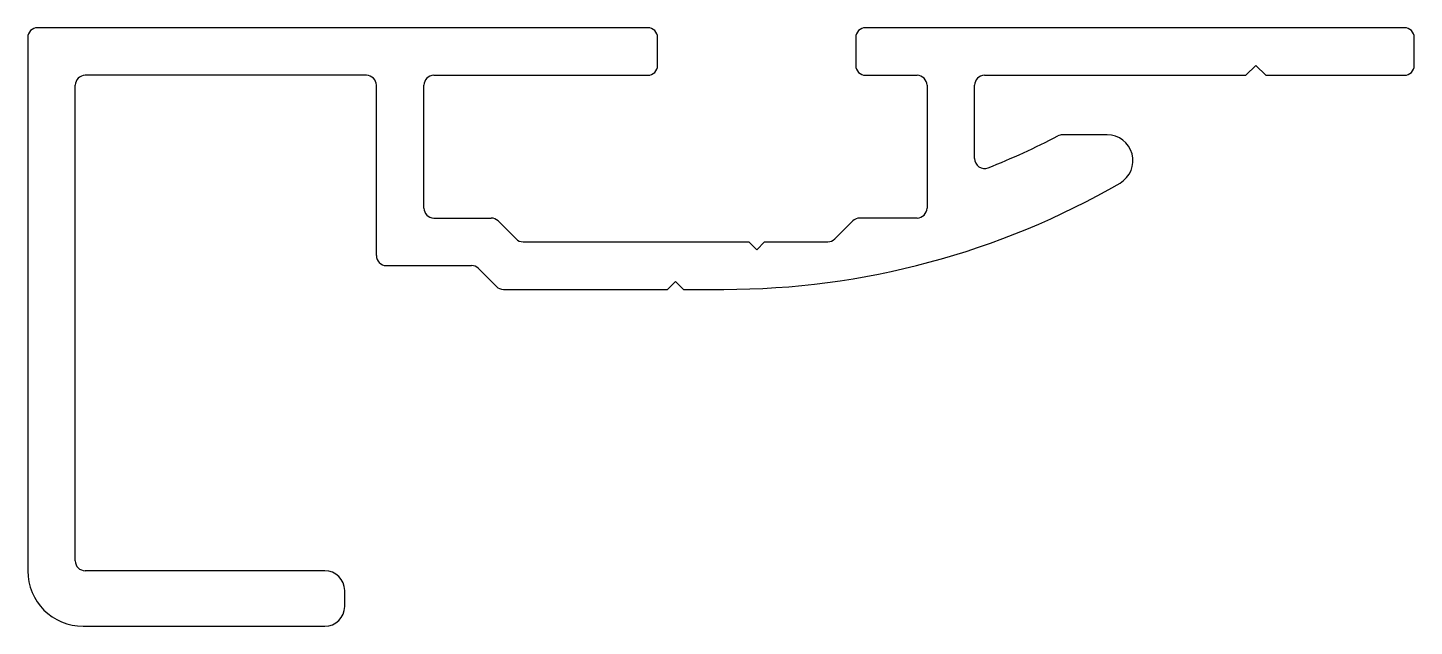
# Model space of a CAD drawing. Extents: x 2170.5 to 2205.5, y 1306.5 to 1321.6.
import ezdxf

# ---------------------------------------------------------------- set-up
doc = ezdxf.new("R2010")
doc.units = 0
doc.layers.get('0').update_dxf_attribs({"linetype": 'CONTINUOUS'})

msp = doc.modelspace()

# ---------------------------------------------------------------- linework, layer by layer
for p, q in [((2186.134, 1321.648), (2170.734, 1321.648)), ((2205.234, 1321.648), (2191.634, 1321.648)), ((2170.484, 1321.398), (2170.484, 1307.948)), ((2186.384, 1320.698), (2186.384, 1321.398)), ((2191.384, 1321.398), (2191.384, 1320.698)), ((2205.484, 1320.698), (2205.484, 1321.398)), ((2201.234, 1320.448), (2201.484, 1320.698)), ((2201.484, 1320.698), (2201.734, 1320.448)), ((2179.034, 1320.448), (2171.934, 1320.448)), ((2180.734, 1320.448), (2186.134, 1320.448)), ((2191.634, 1320.448), (2192.934, 1320.448)), ((2194.634, 1320.448), (2201.234, 1320.448)), ((2201.734, 1320.448), (2205.234, 1320.448)), ((2171.684, 1308.198), (2171.684, 1320.198)), ((2179.284, 1315.898), (2179.284, 1320.198)), ((2180.484, 1317.098), (2180.484, 1320.198)), ((2193.184, 1320.198), (2193.184, 1317.098)), ((2194.384, 1318.347), (2194.384, 1320.198)), ((2197.73, 1318.948), (2196.603, 1318.948)), ((2180.734, 1316.848), (2182.18, 1316.848)), ((2182.357, 1316.775), (2182.81, 1316.321)), ((2191.31, 1316.775), (2190.857, 1316.321)), ((2192.934, 1316.848), (2191.487, 1316.848)), ((2182.987, 1316.248), (2188.684, 1316.248)), ((2188.884, 1316.048), (2188.684, 1316.248)), ((2189.084, 1316.248), (2188.884, 1316.048)), ((2189.084, 1316.248), (2190.68, 1316.248)), ((2179.534, 1315.648), (2181.683, 1315.648)), ((2181.86, 1315.575), (2182.313, 1315.121)), ((2182.49, 1315.048), (2186.634, 1315.048)), ((2186.834, 1315.248), (2186.634, 1315.048)), ((2187.034, 1315.048), (2186.834, 1315.248)), ((2187.034, 1315.048), (2188.055, 1315.048)), ((2177.984, 1307.948), (2171.934, 1307.948)), ((2178.484, 1307.048), (2178.484, 1307.448)), ((2171.884, 1306.548), (2177.984, 1306.548))]:
    msp.add_line(p, q)
for centre, radius, start, end in [((2170.734, 1321.398), 0.25, 90, 180), ((2186.134, 1321.398), 0.25, 0, 90), ((2191.634, 1321.398), 0.25, 90, 180), ((2205.234, 1321.398), 0.25, 0, 90), ((2186.134, 1320.698), 0.25, 270, 0), ((2191.634, 1320.698), 0.25, 180, 270), ((2205.234, 1320.698), 0.25, 270, 0), ((2171.934, 1320.198), 0.25, 90, 180), ((2179.034, 1320.198), 0.25, 0, 90), ((2180.734, 1320.198), 0.25, 90, 180), ((2192.934, 1320.198), 0.25, 0, 90), ((2194.634, 1320.198), 0.25, 90, 180), ((2188.055, 1335.048), 18.2, 291.5004, 297.6031), ((2196.603, 1318.698), 0.25, 90, 117.6031), ((2197.73, 1318.295), 0.653, 300.0072, 90), ((2194.634, 1318.347), 0.25, 180, 291.5004), ((2188.055, 1335.048), 20, 270, 300.0072), ((2180.734, 1317.098), 0.25, 180, 270), ((2192.934, 1317.098), 0.25, 270, 0), ((2182.18, 1316.598), 0.25, 45, 90), ((2191.487, 1316.598), 0.25, 90, 135), ((2182.987, 1316.498), 0.25, 225, 270), ((2190.68, 1316.498), 0.25, 270, 315), ((2179.534, 1315.898), 0.25, 180, 270), ((2181.683, 1315.398), 0.25, 45, 90), ((2182.49, 1315.298), 0.25, 225, 270), ((2171.934, 1308.198), 0.25, 180, 270), ((2171.884, 1307.948), 1.4, 180, 270), ((2177.984, 1307.448), 0.5, 0, 90), ((2177.984, 1307.048), 0.5, 270, 360)]:
    msp.add_arc(centre, radius, start, end)

doc.saveas('drawing.dxf')
